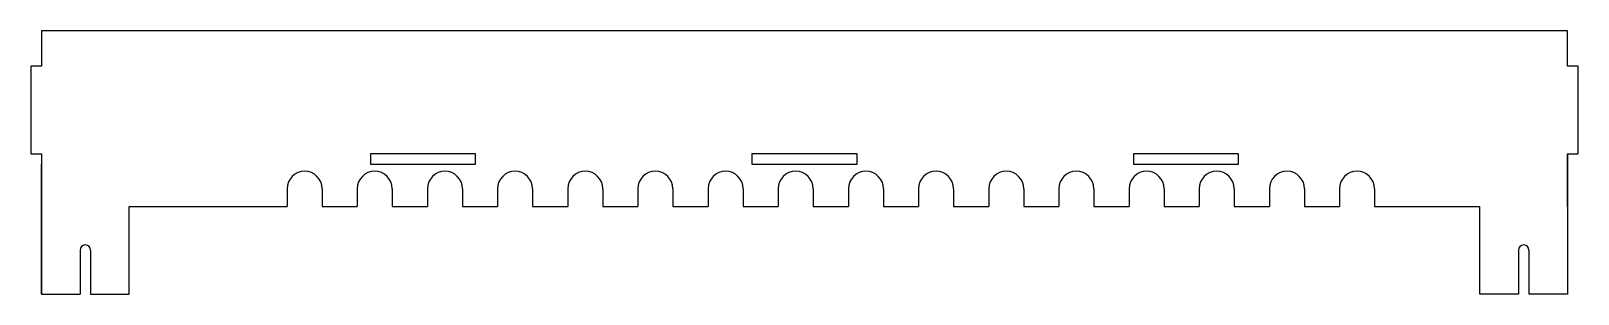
# Model space of a CAD drawing. Header units: millimetres. Extents: x -3 to 438, y 125 to 200.
import ezdxf

# ---------------------------------------------------------------- set-up
doc = ezdxf.new("R2010")
doc.units = ezdxf.units.MM
doc.layers.get('0').update_dxf_attribs({"linetype": 'CONTINUOUS'})

msp = doc.modelspace()

# ---------------------------------------------------------------- linework, layer by layer
for p, q in [((0, 200), (0, 190)), ((435, 200), (0, 200)), ((435, 190), (435, 200)), ((0, 190), (-3, 190)), ((-3, 190), (-3, 165)), ((438, 190), (435, 190)), ((438, 165), (438, 190)), ((-3, 165), (0, 165)), ((-3, 165), (0, 165)), ((0, 165), (0, 125)), ((435, 165), (438, 165)), ((435, 150), (435, 165)), ((435, 165), (435, 125)), ((0, 125), (0, 162)), ((70, 155), (70, 150)), ((80, 155), (80, 150)), ((90, 155), (90, 150)), ((100, 155), (100, 150)), ((110, 155), (110, 150)), ((120, 155), (120, 150)), ((130, 155), (130, 150)), ((140, 155), (140, 150)), ((150, 155), (150, 150)), ((160, 155), (160, 150)), ((170, 155), (170, 150)), ((180, 155), (180, 150)), ((190, 155), (190, 150)), ((200, 155), (200, 150)), ((210, 155), (210, 150)), ((220, 155), (220, 150)), ((230, 155), (230, 150)), ((240, 155), (240, 150)), ((250, 155), (250, 150)), ((260, 155), (260, 150)), ((270, 155), (270, 150)), ((280, 155), (280, 150)), ((290, 155), (290, 150)), ((300, 155), (300, 150)), ((310, 155), (310, 150)), ((320, 155), (320, 150)), ((330, 155), (330, 150)), ((340, 155), (340, 150)), ((350, 155), (350, 150)), ((360, 155), (360, 150)), ((370, 155), (370, 150)), ((380, 155), (380, 150)), ((0, 150), (0, 125)), ((25, 125), (25, 150)), ((25, 150), (70, 150)), ((80, 150), (90, 150)), ((100, 150), (110, 150)), ((120, 150), (130, 150)), ((140, 150), (150, 150)), ((160, 150), (170, 150)), ((180, 150), (190, 150)), ((200, 150), (210, 150)), ((220, 150), (230, 150)), ((240, 150), (250, 150)), ((260, 150), (270, 150)), ((280, 150), (290, 150)), ((300, 150), (310, 150)), ((320, 150), (330, 150)), ((340, 150), (350, 150)), ((360, 150), (370, 150)), ((380, 150), (410, 150)), ((410, 125), (410, 150)), ((11, 137.5), (11, 125)), ((14, 137.5), (14, 125)), ((421, 137.5), (421, 125)), ((424, 137.5), (424, 125)), ((0, 125), (11, 125)), ((14, 125), (25, 125)), ((421, 125), (410, 125)), ((435, 125), (424, 125))]:
    msp.add_line(p, q)
for points in [[(123.75, 162), (123.75, 165), (93.75, 165), (93.75, 162)], [(232.5, 165), (202.5, 165), (202.5, 162), (232.5, 162)], [(341.25, 162), (341.25, 165), (311.25, 165), (311.25, 162)]]:
    msp.add_lwpolyline(points, close=True)
for centre, radius in [((75, 155), 5), ((95, 155), 5), ((115, 155), 5), ((135, 155), 5), ((155, 155), 5), ((175, 155), 5), ((195, 155), 5), ((215, 155), 5), ((235, 155), 5), ((255, 155), 5), ((275, 155), 5), ((295, 155), 5), ((315, 155), 5), ((335, 155), 5), ((355, 155), 5), ((375, 155), 5), ((12.5, 137.5), 1.5), ((422.5, 137.5), 1.5)]:
    msp.add_arc(centre, radius, 0, 180)

doc.saveas('drawing.dxf')
